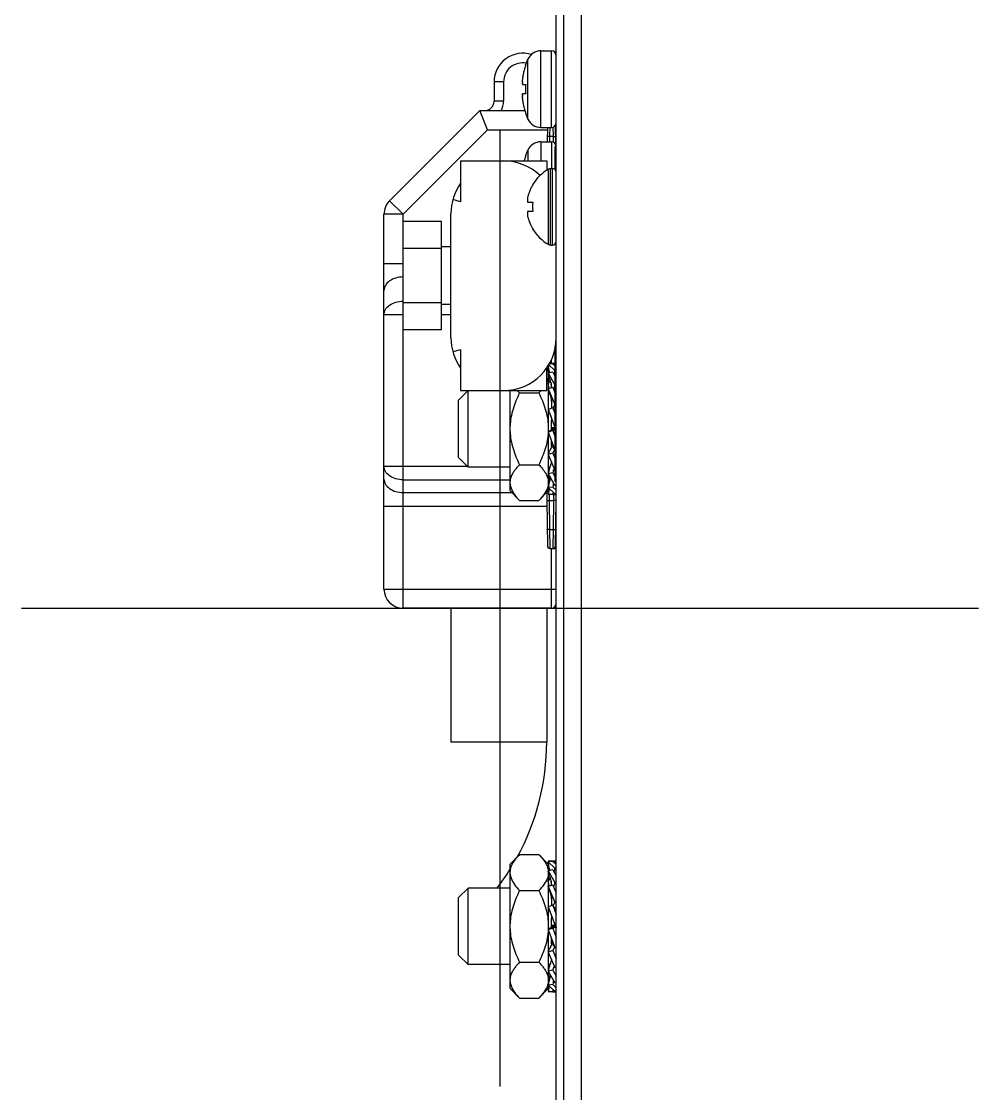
# Model space of a CAD drawing. Header units: millimetres. Extents: x -1686 to 4120, y -1850 to 2563.
# Drawn here: x 1591.3 to 1691.3, y 174 to 286 of the extents above; entities that cross this region are included whole.
import ezdxf

# ---------------------------------------------------------------- set-up
doc = ezdxf.new("R2010")
doc.units = ezdxf.units.MM
doc.header["$LTSCALE"] = 65.395
doc.layers.get('0').update_dxf_attribs({"linetype": 'CONTINUOUS'})
doc.layers.add('ASSI', color=7, linetype='CONTINUOUS')
doc.layers.add('GEOM', color=7, linetype='CONTINUOUS')

msp = doc.modelspace()

# ---------------------------------------------------------------- linework, layer by layer
at = {"linetype": 'Continuous'}
for p, q in [((1643.97, 281.43), (1643.99, 281.43)), ((1643.64, 279.43), (1643.99, 279.43)), ((1643.99, 278.43), (1643.64, 278.43)), ((1643.99, 276.43), (1643.97, 276.43)), ((1646.25, 274.93), (1646.22, 273.43)), ((1646.5, 274.94), (1646.48, 273.97)), ((1646.88, 273.97), (1646.86, 274.97)), ((1647.14, 273.12), (1647.11, 275.19)), ((1647.11, 274.95), (1647.18, 274.95)), ((1646.48, 273.97), (1646.47, 273.43)), ((1646.88, 273.97), (1646.48, 273.97)), ((1646.89, 273.38), (1646.88, 273.97)), ((1637.18, 271.43), (1637.18, 267.16)), ((1637.18, 271.43), (1646.18, 271.43)), ((1643.97, 271.93), (1643.99, 271.93)), ((1646.18, 271.43), (1646.18, 270.43)), ((1644.7, 268.93), (1644.73, 268.93)), ((1637.18, 267.16), (1636.37, 267.38)), ((1644.18, 267.13), (1644.73, 267.13)), ((1636.18, 252.93), (1636.18, 265.93)), ((1644.73, 266.13), (1644.18, 266.13)), ((1631.18, 253.78), (1631.18, 265.08)), ((1635.18, 265.08), (1631.18, 265.08)), ((1635.18, 253.78), (1635.18, 265.08)), ((1644.73, 264.33), (1644.7, 264.33)), ((1635.18, 262.26), (1631.18, 262.26)), ((1635.18, 256.61), (1631.18, 256.61)), ((1635.18, 253.78), (1631.18, 253.78)), ((1637.18, 251.7), (1636.37, 251.48)), ((1637.18, 251.7), (1637.18, 247.43)), ((1646.29, 250), (1646.35, 249.94)), ((1646.35, 249.94), (1646.35, 249.23)), ((1646.38, 250.14), (1647.04, 249.52)), ((1646.82, 250.22), (1646.4, 250.17)), ((1646.47, 250.28), (1647.08, 250.28)), ((1646.82, 250.22), (1647.08, 249.98)), ((1646.18, 247.43), (1646.18, 249.77)), ((1646.35, 249.58), (1646.43, 249.65)), ((1646.82, 249.34), (1646.35, 249.23)), ((1646.35, 249.23), (1647.04, 248.02)), ((1646.35, 249.19), (1646.35, 245.46)), ((1646.82, 249.34), (1647.08, 248.88)), ((1647.08, 249.52), (1647.04, 249.52)), ((1646.35, 248.13), (1646.54, 248.46)), ((1646.82, 247.74), (1646.35, 247.6)), ((1646.67, 247.76), (1646.67, 247.7)), ((1646.68, 247.7), (1646.68, 248.17)), ((1646.82, 247.74), (1647.08, 247.13)), ((1647.08, 248.03), (1647.04, 248.02)), ((1637.98, 247.43), (1636.98, 246.43)), ((1637.18, 247.43), (1646.18, 247.43)), ((1637.98, 239.43), (1637.98, 247.43)), ((1642.35, 236.93), (1642.35, 247.43)), ((1643.35, 247.18), (1645.35, 247.18)), ((1646.35, 247.6), (1647.04, 245.97)), ((1646.4, 247.38), (1646.35, 247.6)), ((1646.39, 247.43), (1646.35, 247.43)), ((1646.68, 246.7), (1646.68, 245.58)), ((1636.98, 240.43), (1636.98, 246.43)), ((1646.82, 245.63), (1646.35, 245.46)), ((1646.35, 245.46), (1647.04, 243.61)), ((1646.35, 245.43), (1646.35, 240.75)), ((1646.82, 245.63), (1647.08, 244.93)), ((1647.08, 245.98), (1647.04, 245.97)), ((1646.68, 243.34), (1646.68, 244.3)), ((1646.82, 243.25), (1646.35, 243.08)), ((1647.08, 243.52), (1646.68, 243.52)), ((1646.68, 243.5), (1647.08, 243.5)), ((1647.08, 243.43), (1646.68, 243.43)), ((1646.68, 243.36), (1647.08, 243.36)), ((1647.08, 243.34), (1646.68, 243.34)), ((1646.82, 243.25), (1647.08, 242.56)), ((1647.08, 243.63), (1647.04, 243.61)), ((1646.35, 243.08), (1647.04, 241.23)), ((1646.68, 241.6), (1646.68, 242.2)), ((1646.68, 241.66), (1646.72, 241.66)), ((1646.75, 241.6), (1646.68, 241.6)), ((1647.08, 241.25), (1647.04, 241.23)), ((1637.98, 239.43), (1636.98, 240.43)), ((1646.82, 240.89), (1646.35, 240.75)), ((1646.35, 240.75), (1647.04, 239.12)), ((1646.35, 240.74), (1646.35, 236.93)), ((1646.82, 240.89), (1647.08, 240.28)), ((1642.35, 239.43), (1637.98, 239.43)), ((1643.35, 239.68), (1645.35, 239.68)), ((1646.52, 239.43), (1646.35, 239.43)), ((1646.46, 239.23), (1646.35, 239.27)), ((1646.82, 238.84), (1646.35, 238.73)), ((1646.35, 238.73), (1647.04, 237.52)), ((1646.82, 238.84), (1647.08, 238.39)), ((1647.08, 239.13), (1647.04, 239.12)), ((1646.4, 237.62), (1646.35, 237.63)), ((1646.48, 238.52), (1646.47, 238.18)), ((1646.54, 238.4), (1646.49, 238.26)), ((1647.18, 237.56), (1647.04, 237.52)), ((1642.35, 236.93), (1643.35, 235.93)), ((1645.35, 235.93), (1646.35, 236.93)), ((1646.19, 236.77), (1646.18, 235.93)), ((1646.82, 237.34), (1646.35, 237.29)), ((1646.35, 237.29), (1647.04, 236.64)), ((1646.82, 236.58), (1646.35, 236.58)), ((1646.44, 236.58), (1646.43, 235.93)), ((1646.82, 237.34), (1647.18, 237.01)), ((1646.82, 236.58), (1647.18, 236.58)), ((1646.93, 235.93), (1646.92, 236.58)), ((1647.18, 236.66), (1647.04, 236.64)), ((1647.18, 235.93), (1647.17, 236.58)), ((1643.35, 235.93), (1645.35, 235.93)), ((1646.18, 235.93), (1646.26, 231.18)), ((1646.18, 235.93), (1646.43, 235.93)), ((1646.43, 235.93), (1646.48, 232.9)), ((1646.43, 235.93), (1646.93, 235.93)), ((1646.88, 232.9), (1646.93, 235.93)), ((1647.18, 235.93), (1646.93, 235.93)), ((1647.1, 231.18), (1647.18, 235.93)), ((1646.48, 232.9), (1646.88, 232.9)), ((1646.48, 232.9), (1646.51, 230.93)), ((1646.85, 230.93), (1646.88, 232.9)), ((1646.51, 230.93), (1647.18, 230.93)), ((1647.18, 231.91), (1647.11, 231.91)), ((1636.18, 224.68), (1636.18, 210.68)), ((1646.18, 224.68), (1646.18, 210.68)), ((1646.18, 210.68), (1636.18, 210.68)), ((1642.35, 197.94), (1643.35, 198.94)), ((1643.35, 198.94), (1645.35, 198.94)), ((1645.35, 198.94), (1646.35, 197.94)), ((1642.35, 184.93), (1642.35, 197.94)), ((1646.35, 198.28), (1647.18, 198.28)), ((1646.82, 198.22), (1646.35, 198.16)), ((1646.35, 198.16), (1647.04, 197.52)), ((1646.35, 197.94), (1646.35, 197.23)), ((1646.35, 197.58), (1646.43, 197.65)), ((1646.82, 197.34), (1646.35, 197.23)), ((1646.35, 197.23), (1647.04, 196.02)), ((1646.82, 198.22), (1647.18, 197.88)), ((1646.82, 197.34), (1647.18, 196.71)), ((1647.18, 197.53), (1647.04, 197.52)), ((1646.35, 197.19), (1646.35, 193.46)), ((1646.35, 196.13), (1646.54, 196.46)), ((1646.68, 195.7), (1646.68, 196.17)), ((1637.98, 195.43), (1636.98, 194.43)), ((1637.98, 187.43), (1637.98, 195.43)), ((1642.35, 195.43), (1637.98, 195.43)), ((1643.35, 195.18), (1645.35, 195.18)), ((1646.82, 195.74), (1646.35, 195.6)), ((1646.35, 195.6), (1647.04, 193.97)), ((1646.4, 195.38), (1646.35, 195.6)), ((1646.39, 195.43), (1646.35, 195.43)), ((1646.67, 195.76), (1646.67, 195.7)), ((1646.82, 195.74), (1647.18, 194.89)), ((1647.18, 196.05), (1647.04, 196.02)), ((1636.98, 188.43), (1636.98, 194.43)), ((1646.68, 194.7), (1646.68, 193.58)), ((1647.18, 194.01), (1647.04, 193.97)), ((1646.82, 193.63), (1646.35, 193.46)), ((1646.35, 193.46), (1647.04, 191.61)), ((1646.35, 193.43), (1646.35, 188.75)), ((1646.82, 193.63), (1647.18, 192.66)), ((1647.18, 193.26), (1647.11, 193.26)), ((1647.14, 193.21), (1647.18, 193.21)), ((1646.68, 191.34), (1646.68, 192.3)), ((1647.18, 191.66), (1647.04, 191.61)), ((1646.82, 191.25), (1646.35, 191.08)), ((1646.35, 191.08), (1647.04, 189.23)), ((1647.18, 191.52), (1646.68, 191.52)), ((1646.68, 191.5), (1647.18, 191.5)), ((1647.18, 191.43), (1646.68, 191.43)), ((1646.68, 191.36), (1647.18, 191.36)), ((1647.18, 191.34), (1646.68, 191.34)), ((1646.82, 191.25), (1647.18, 190.28)), ((1646.68, 189.6), (1646.68, 190.2)), ((1646.68, 189.66), (1646.72, 189.66)), ((1646.75, 189.6), (1646.68, 189.6)), ((1637.98, 187.43), (1636.98, 188.43)), ((1646.82, 188.89), (1646.35, 188.75)), ((1646.35, 188.75), (1647.04, 187.12)), ((1646.35, 188.74), (1646.35, 184.93)), ((1646.82, 188.89), (1647.18, 188.04)), ((1647.18, 189.28), (1647.04, 189.23)), ((1642.35, 187.43), (1637.98, 187.43)), ((1643.35, 187.68), (1645.35, 187.68)), ((1646.52, 187.43), (1646.35, 187.43)), ((1646.46, 187.23), (1646.35, 187.27)), ((1647.18, 187.16), (1647.04, 187.12)), ((1646.82, 186.84), (1646.35, 186.73)), ((1646.35, 186.73), (1647.04, 185.52)), ((1646.54, 186.4), (1646.49, 186.26)), ((1646.82, 186.84), (1647.18, 186.21)), ((1642.35, 184.93), (1643.35, 183.93)), ((1645.35, 183.93), (1646.35, 184.93)), ((1646.4, 185.62), (1646.35, 185.63)), ((1646.82, 185.34), (1646.35, 185.29)), ((1646.35, 185.29), (1647.04, 184.64)), ((1646.82, 185.34), (1647.18, 185.01)), ((1647.18, 185.56), (1647.04, 185.52)), ((1643.35, 183.93), (1645.35, 183.93)), ((1646.82, 184.58), (1646.35, 184.58)), ((1646.82, 184.58), (1647.18, 184.58)), ((1647.18, 184.66), (1647.04, 184.64))]:
    msp.add_line(p, q, dxfattribs=at)
at = {"color": 1}
for p, q in [((1641.3, 274.68), (1641.3, 174.68)), ((1591.3, 224.68), (1691.3, 224.68))]:
    msp.add_line(p, q, dxfattribs=at)
at = {"linetype": 'Continuous'}
for points in [[(1646.49, 248.6), (1646.53, 248.5), (1646.55, 248.41), (1646.58, 248.32), (1646.6, 248.24), (1646.62, 248.15), (1646.63, 248.07), (1646.65, 247.99)], [(1646.65, 247.99), (1646.66, 247.91), (1646.66, 247.83), (1646.67, 247.76)], [(1646.4, 247.38), (1646.43, 247.3), (1646.49, 247.12), (1646.55, 246.96), (1646.59, 246.8), (1646.62, 246.65), (1646.65, 246.52)], [(1646.65, 246.52), (1646.66, 246.39), (1646.67, 246.27), (1646.68, 246.16), (1646.68, 246.05)], [(1646.36, 245.43), (1646.41, 245.28), (1646.49, 245.09), (1646.55, 244.91), (1646.6, 244.75), (1646.64, 244.64), (1646.66, 244.56), (1646.67, 244.5), (1646.68, 244.44), (1646.68, 244.38), (1646.68, 244.3)], [(1646.49, 196.6), (1646.53, 196.5), (1646.55, 196.41), (1646.58, 196.32), (1646.6, 196.24), (1646.62, 196.15), (1646.63, 196.07), (1646.65, 195.99)], [(1646.4, 195.38), (1646.43, 195.3), (1646.49, 195.12), (1646.55, 194.96), (1646.59, 194.8), (1646.62, 194.65), (1646.65, 194.52)], [(1646.65, 195.99), (1646.66, 195.91), (1646.66, 195.83), (1646.67, 195.76)], [(1646.65, 194.52), (1646.66, 194.39), (1646.67, 194.27), (1646.68, 194.16), (1646.68, 194.05)], [(1646.36, 193.43), (1646.41, 193.28), (1646.49, 193.09), (1646.55, 192.91), (1646.6, 192.75), (1646.64, 192.64), (1646.66, 192.56), (1646.67, 192.5), (1646.68, 192.44), (1646.68, 192.38), (1646.68, 192.3)]]:
    msp.add_lwpolyline(points, dxfattribs=at)
for centre, radius, start, end in [((1650.61, 279.12), 7.01, 162.3069, 163.8662), ((1650.6, 279.12), 7.01, 160.741, 162.3068), ((1650.78, 279.09), 7.19, 171.7052, 173.2535), ((1650.73, 279.09), 7.14, 171.1563, 171.7036), ((1650.7, 279.1), 7.11, 170.1363, 171.1566), ((1650.68, 279.1), 7.09, 169.4225, 170.136), ((1650.66, 279.1), 7.07, 168.5614, 169.4226), ((1650.65, 279.11), 7.05, 167.7318, 168.5614), ((1650.64, 279.11), 7.04, 166.9892, 167.7318), ((1650.63, 279.11), 7.04, 166.0152, 166.9892), ((1650.62, 279.11), 7.03, 165.4251, 166.0151), ((1650.62, 279.12), 7.02, 164.2196, 165.4252), ((1650.61, 279.12), 7.02, 163.8662, 164.2195), ((1647.83, 279.68), 4.2, 176.6174, 178.2884), ((1647.89, 279.68), 4.26, 178.2856, 179.1489), ((1647.91, 279.68), 4.28, 179.1489, 179.9722), ((1647.91, 279.68), 4.27, 179.9713, 181.1104), ((1647.89, 279.68), 4.25, 181.1109, 181.6717), ((1647.83, 279.68), 4.2, 181.6686, 183.3824), ((1651.14, 278.93), 7.17, 176.0052, 180.0013), ((1647.83, 278.18), 4.2, 176.6176, 178.3314), ((1647.89, 278.18), 4.25, 178.3283, 178.8891), ((1647.91, 278.18), 4.27, 178.8896, 180.0287), ((1647.91, 278.18), 4.28, 180.0278, 180.8511), ((1647.89, 278.18), 4.26, 180.8511, 181.7144), ((1647.83, 278.18), 4.2, 181.7116, 183.3826), ((1650.78, 278.78), 7.19, 186.7465, 188.2948), ((1651.14, 278.93), 7.17, 179.9987, 183.9948), ((1650.73, 278.77), 7.14, 188.2964, 188.8437), ((1650.7, 278.76), 7.11, 188.8434, 189.8637), ((1650.68, 278.76), 7.09, 189.864, 190.5775), ((1650.66, 278.76), 7.07, 190.5774, 191.4385), ((1650.65, 278.75), 7.05, 191.4386, 192.2682), ((1650.64, 278.75), 7.04, 192.2682, 193.0108), ((1650.63, 278.75), 7.04, 193.0108, 193.9848), ((1650.62, 278.75), 7.03, 193.9849, 194.5749), ((1650.62, 278.75), 7.02, 194.5748, 195.7804), ((1650.61, 278.74), 7.02, 195.7805, 196.1338), ((1650.61, 278.74), 7.01, 196.1338, 197.6931), ((1650.6, 278.74), 7.01, 197.6932, 199.259), ((1641.68, 265.93), 5.5, 46.0761, 90), ((1650.61, 269.62), 7.02, 164.2195, 165.0158), ((1650.61, 269.62), 7.02, 163.8662, 164.2195), ((1650.61, 269.62), 7.01, 162.3069, 163.8662), ((1650.6, 269.62), 7.01, 160.741, 162.3068), ((1641.68, 265.93), 5.5, 144.9032, 180), ((1648.79, 266.44), 4.75, 148.4659, 151.0313), ((1648.71, 266.48), 4.67, 162.6228, 163.6051), ((1648.72, 266.47), 4.68, 161.535, 162.6227), ((1648.74, 266.46), 4.7, 159.4813, 161.5344), ((1648.75, 266.46), 4.72, 158.9977, 159.4819), ((1648.76, 266.46), 4.72, 157.4524, 158.9975), ((1648.77, 266.46), 4.73, 156.6826, 157.4526), ((1648.77, 266.45), 4.73, 155.4278, 156.6825), ((1648.77, 266.45), 4.74, 154.4598, 155.4278), ((1648.78, 266.45), 4.74, 153.3188, 154.4598), ((1648.78, 266.45), 4.75, 151.9926, 153.3187), ((1648.78, 266.45), 4.75, 151.0316, 151.9926), ((1646.15, 267.38), 1.98, 174.8627, 175.7144), ((1646.14, 267.38), 1.97, 175.714, 176.9766), ((1646.13, 267.38), 1.96, 176.9771, 178.0037), ((1646.12, 267.38), 1.95, 178.0037, 179.0738), ((1646.12, 267.38), 1.95, 179.0741, 180.1995), ((1646.12, 267.38), 1.95, 180.1995, 181.1541), ((1646.12, 267.38), 1.95, 181.1545, 182.3767), ((1646.13, 267.38), 1.96, 182.3765, 183.2159), ((1646.14, 267.38), 1.97, 183.2167, 184.6016), ((1646.15, 267.38), 1.98, 184.6009, 185.2558), ((1648.68, 266.48), 4.64, 163.6036, 165.6824), ((1646.17, 267.38), 2.01, 172.7256, 174.8598), ((1646.17, 267.38), 2.01, 185.2585, 187.2741), ((1648.49, 266.63), 3.79, 172.4013, 179.9911), ((1646.15, 265.88), 1.98, 174.7442, 175.3991), ((1646.14, 265.88), 1.97, 175.3984, 176.7833), ((1646.13, 265.88), 1.96, 176.7841, 177.6235), ((1646.12, 265.88), 1.96, 177.6234, 178.8455), ((1646.12, 265.88), 1.95, 178.8459, 180.9258), ((1646.12, 265.88), 1.95, 180.9261, 181.9964), ((1646.13, 265.88), 1.96, 181.9964, 183.0228), ((1646.14, 265.88), 1.97, 183.0233, 184.286), ((1646.15, 265.88), 1.98, 184.2856, 185.1372), ((1646.17, 265.88), 2.01, 172.7259, 174.7415), ((1646.17, 265.88), 2.01, 185.1401, 187.2744), ((1648.68, 266.78), 4.64, 194.3176, 196.3964), ((1648.49, 266.63), 3.79, 180.0089, 187.5987), ((1648.71, 266.79), 4.67, 196.3949, 197.3772), ((1648.72, 266.79), 4.68, 197.3773, 198.465), ((1648.74, 266.8), 4.7, 198.4656, 200.5187), ((1648.75, 266.8), 4.72, 200.5181, 201.0023), ((1648.76, 266.8), 4.72, 201.0025, 202.5476), ((1648.77, 266.81), 4.73, 202.5474, 203.3174), ((1648.77, 266.81), 4.73, 203.3175, 204.5722), ((1648.77, 266.81), 4.74, 204.5722, 205.5402), ((1648.78, 266.81), 4.74, 205.5402, 206.6812), ((1648.78, 266.81), 4.75, 206.6813, 208.0074), ((1648.78, 266.82), 4.75, 208.0074, 208.9684), ((1648.79, 266.82), 4.75, 208.9687, 211.5341), ((1641.68, 252.93), 5.5, 180, 215.0968), ((1641.68, 252.93), 5.5, 270, 360), ((1648.56, 250.24), 2.21, 183.5226, 187.9146), ((1644.17, 248.9), 2.21, 22.5267, 23.3499), ((1644.73, 249.06), 1.63, 4.7243, 5.8252), ((1647.79, 249.28), 1.44, 182.2616, 183.5927), ((1644.15, 247.76), 2.54, 9.2742, 12.1328), ((1650.35, 243), 4.38, 143.3407, 143.5299), ((1654.88, 239.63), 10.02, 143.1481, 143.3233), ((1639.91, 243.43), 6.45, 356.9343, 357.6338), ((1647.2, 241.91), 0.554, 211.7475, 212.6742), ((1639.05, 247.18), 9.94, 323.117, 323.2975), ((1643.56, 243.82), 4.32, 323.3162, 323.5082), ((1646.28, 228.72), 10.25, 89.3798, 89.6108), ((1647.12, 239.21), 0.769, 162.806, 163.3522), ((1648.6, 236.51), 2.25, 175.0604, 178.1133), ((1646.51, 231.18), 0.25, 181, 270), ((1646.85, 231.18), 0.25, 270, 358.9989), ((1621.18, 210.68), 25, 331.2528, 360), ((1621.18, 210.68), 25, 322.3788, 327.9102), ((1648.6, 198.35), 2.25, 181.8867, 184.9379), ((1644.73, 197.06), 1.63, 4.7243, 5.8252), ((1647.79, 197.28), 1.44, 182.2616, 183.5927), ((1644.15, 195.76), 2.54, 9.2742, 12.1328), ((1650.35, 191), 4.38, 143.3407, 143.5299), ((1654.88, 187.63), 10.02, 143.1481, 143.3233), ((1646.66, 192.95), 0.554, 31.7249, 32.7051), ((1639.91, 191.43), 6.45, 356.9343, 357.6338), ((1647.2, 189.91), 0.554, 211.7475, 212.6742), ((1639.05, 195.18), 9.94, 323.117, 323.2975), ((1643.56, 191.82), 4.32, 323.3162, 323.5082), ((1647.12, 187.21), 0.769, 162.806, 163.3522), ((1648.6, 184.51), 2.25, 175.0604, 178.1133)]:
    msp.add_arc(centre, radius, start, end, dxfattribs=at)
for points, knots in [([(1646.48, 273.97), (1646.45, 273.97), (1646.4, 273.97), (1646.35, 273.97), (1646.31, 273.97), (1646.28, 273.97), (1646.26, 273.97), (1646.24, 273.97), (1646.24, 273.97), (1646.24, 273.97), (1646.23, 273.97), (1646.23, 273.97)], [0, 0, 0, 0, 0.382527, 0.555286, 0.706699, 0.831041, 0.923431, 0.956518, 0.980383, 0.994876, 1, 1, 1, 1]), ([(1646.88, 273.97), (1646.91, 273.97), (1646.96, 273.97), (1647.01, 273.97), (1647.05, 273.97), (1647.08, 273.97), (1647.1, 273.97), (1647.12, 273.97), (1647.12, 273.97), (1647.12, 273.97), (1647.13, 273.97), (1647.13, 273.97)], [0, 0, 0, 0, 0.382527, 0.555287, 0.706699, 0.831041, 0.923431, 0.956518, 0.980383, 0.994876, 1, 1, 1, 1]), ([(1646.53, 249.27), (1646.52, 249.32), (1646.45, 249.54), (1646.4, 249.77), (1646.37, 249.94)], [0, 0, 0, 0, 0.241829, 1, 1, 1, 1]), ([(1647.01, 250.05), (1647.01, 250.07), (1647.03, 250.15), (1647.03, 250.22), (1647.04, 250.28)], [0, 0, 0, 0, 0.257041, 1, 1, 1, 1]), ([(1646.35, 248.93), (1646.35, 248.87), (1646.32, 248.66), (1646.25, 248.46), (1646.19, 248.31)], [0, 0, 0, 0, 0.244614, 1, 1, 1, 1]), ([(1646.21, 249.75), (1646.23, 249.71), (1646.3, 249.54), (1646.34, 249.36), (1646.35, 249.23)], [0, 0, 0, 0, 0.256038, 1, 1, 1, 1]), ([(1646.39, 249.23), (1646.39, 249.26), (1646.37, 249.37), (1646.36, 249.49), (1646.35, 249.58)], [0, 0, 0, 0, 0.248024, 1, 1, 1, 1]), ([(1646.39, 248.93), (1646.39, 248.95), (1646.37, 249.04), (1646.36, 249.13), (1646.35, 249.19)], [0, 0, 0, 0, 0.241658, 1, 1, 1, 1]), ([(1646.49, 248.6), (1646.49, 248.63), (1646.45, 248.74), (1646.41, 248.85), (1646.39, 248.93)], [0, 0, 0, 0, 0.245261, 1, 1, 1, 1]), ([(1646.96, 249.1), (1646.97, 249.14), (1647, 249.27), (1647.03, 249.41), (1647.04, 249.52)], [0, 0, 0, 0, 0.265232, 1, 1, 1, 1]), ([(1646.46, 247.63), (1646.44, 247.67), (1646.4, 247.83), (1646.36, 248), (1646.35, 248.13)], [0, 0, 0, 0, 0.25166, 1, 1, 1, 1]), ([(1646.68, 247.9), (1646.68, 247.92), (1646.68, 248.01), (1646.67, 248.1), (1646.66, 248.17)], [0, 0, 0, 0, 0.242751, 1, 1, 1, 1]), ([(1646.9, 247.56), (1646.93, 247.64), (1646.99, 247.79), (1647.03, 247.94), (1647.04, 248.02)], [0, 0, 0, 0, 0.531204, 1, 1, 1, 1]), ([(1643.35, 247.18), (1643.08, 246.64), (1642.72, 245.79), (1642.43, 244.61), (1642.37, 244), (1642.35, 243.7)], [0, 0, 0, 0, 0.499772, 0.7499, 1, 1, 1, 1]), ([(1643.12, 247.43), (1643.14, 247.41), (1643.22, 247.32), (1643.29, 247.24), (1643.35, 247.18)], [0, 0, 0, 0, 0.247108, 1, 1, 1, 1]), ([(1645.58, 247.43), (1645.57, 247.41), (1645.49, 247.32), (1645.41, 247.24), (1645.35, 247.18)], [0, 0, 0, 0, 0.247108, 1, 1, 1, 1]), ([(1645.35, 247.18), (1645.62, 246.64), (1645.98, 245.79), (1646.27, 244.61), (1646.34, 244), (1646.35, 243.7)], [0, 0, 0, 0, 0.499772, 0.7499, 1, 1, 1, 1]), ([(1647.08, 245.31), (1647.04, 245.36), (1646.97, 245.43), (1646.88, 245.53), (1646.84, 245.57), (1646.83, 245.6)], [0, 0, 0, 0, 0.554886, 0.798756, 1, 1, 1, 1]), ([(1646.86, 245.64), (1646.9, 245.7), (1646.97, 245.8), (1647.03, 245.91), (1647.04, 245.97)], [0, 0, 0, 0, 0.551553, 1, 1, 1, 1]), ([(1642.35, 243.16), (1642.37, 242.86), (1642.43, 242.25), (1642.72, 241.07), (1643.08, 240.22), (1643.35, 239.68)], [0, 0, 0, 0, 0.2501, 0.500228, 1, 1, 1, 1]), ([(1646.63, 243.3), (1646.61, 243.29), (1646.56, 243.26), (1646.47, 243.2), (1646.41, 243.15), (1646.38, 243.12)], [0, 0, 0, 0, 0.21851, 0.62177, 1, 1, 1, 1]), ([(1646.68, 243.34), (1646.68, 243.34), (1646.68, 243.33), (1646.66, 243.32), (1646.64, 243.31), (1646.63, 243.3)], [0, 0, 0, 0, 0.11339, 0.317974, 1, 1, 1, 1]), ([(1646.68, 243.52), (1646.68, 243.53), (1646.69, 243.54), (1646.71, 243.54), (1646.74, 243.55), (1646.79, 243.55), (1646.85, 243.56), (1646.91, 243.57), (1646.97, 243.58), (1647.01, 243.6), (1647.03, 243.6), (1647.04, 243.61)], [0, 0, 0, 0, 0.05522, 0.100344, 0.157888, 0.303527, 0.47448, 0.651117, 0.811552, 0.93397, 1, 1, 1, 1]), ([(1647.08, 243.31), (1647.06, 243.31), (1647, 243.3), (1646.94, 243.29), (1646.89, 243.28), (1646.86, 243.27), (1646.84, 243.26), (1646.83, 243.25), (1646.82, 243.25)], [0, 0, 0, 0, 0.303809, 0.614203, 0.751519, 0.866109, 0.950948, 1, 1, 1, 1]), ([(1646.35, 243.08), (1646.33, 242.79), (1646.26, 242.19), (1645.97, 241.04), (1645.62, 240.21), (1645.35, 239.68)], [0, 0, 0, 0, 0.250122, 0.500232, 1, 1, 1, 1]), ([(1646.38, 243.12), (1646.38, 243.11), (1646.37, 243.1), (1646.36, 243.09), (1646.35, 243.08)], [0, 0, 0, 0, 0.598112, 1, 1, 1, 1]), ([(1646.68, 241.6), (1646.68, 241.54), (1646.64, 241.41), (1646.53, 241.21), (1646.42, 240.99), (1646.36, 240.83), (1646.35, 240.75)], [0, 0, 0, 0, 0.192353, 0.445479, 0.732475, 1, 1, 1, 1]), ([(1646.68, 241.77), (1646.68, 241.76), (1646.68, 241.73), (1646.69, 241.69), (1646.7, 241.67)], [0, 0, 0, 0, 0.233847, 1, 1, 1, 1]), ([(1646.74, 241.61), (1646.76, 241.58), (1646.81, 241.51), (1646.89, 241.42), (1646.97, 241.35), (1647.01, 241.29), (1647.03, 241.27)], [0, 0, 0, 0, 0.273312, 0.548914, 0.798022, 1, 1, 1, 1]), ([(1647, 241.22), (1646.96, 241.16), (1646.89, 241.06), (1646.83, 240.95), (1646.82, 240.89)], [0, 0, 0, 0, 0.551459, 1, 1, 1, 1]), ([(1646.68, 240), (1646.67, 239.91), (1646.62, 239.71), (1646.51, 239.41), (1646.41, 239.08), (1646.36, 238.85), (1646.35, 238.73)], [0, 0, 0, 0, 0.2147, 0.462689, 0.731299, 1, 1, 1, 1]), ([(1643.35, 239.68), (1643.22, 239.55), (1643, 239.31), (1642.73, 238.95), (1642.48, 238.52), (1642.37, 238.17), (1642.35, 237.94)], [0, 0, 0, 0, 0.274764, 0.470176, 0.655695, 1, 1, 1, 1]), ([(1645.35, 239.68), (1645.49, 239.55), (1645.7, 239.31), (1645.97, 238.95), (1646.22, 238.52), (1646.33, 238.17), (1646.35, 237.94)], [0, 0, 0, 0, 0.274764, 0.470176, 0.655695, 1, 1, 1, 1]), ([(1646.38, 239.43), (1646.38, 239.41), (1646.36, 239.36), (1646.36, 239.31), (1646.35, 239.27)], [0, 0, 0, 0, 0.23917, 1, 1, 1, 1]), ([(1646.96, 239.3), (1646.93, 239.22), (1646.87, 239.07), (1646.83, 238.92), (1646.82, 238.84)], [0, 0, 0, 0, 0.531474, 1, 1, 1, 1]), ([(1642.35, 237.67), (1642.37, 237.51), (1642.46, 237.11), (1642.8, 236.51), (1643.16, 236.12), (1643.35, 235.93)], [0, 0, 0, 0, 0.227076, 0.594171, 1, 1, 1, 1]), ([(1646.35, 237.67), (1646.35, 237.64), (1646.34, 237.52), (1646.31, 237.4), (1646.28, 237.31)], [0, 0, 0, 0, 0.24744, 1, 1, 1, 1]), ([(1646.39, 237.93), (1646.39, 237.91), (1646.37, 237.82), (1646.36, 237.73), (1646.35, 237.67)], [0, 0, 0, 0, 0.241658, 1, 1, 1, 1]), ([(1646.4, 237.66), (1646.39, 237.63), (1646.37, 237.51), (1646.36, 237.38), (1646.35, 237.29)], [0, 0, 0, 0, 0.247864, 1, 1, 1, 1]), ([(1646.49, 238.26), (1646.49, 238.23), (1646.45, 238.13), (1646.41, 238.02), (1646.39, 237.93)], [0, 0, 0, 0, 0.245261, 1, 1, 1, 1]), ([(1646.58, 238.34), (1646.56, 238.29), (1646.5, 238.06), (1646.44, 237.83), (1646.4, 237.66)], [0, 0, 0, 0, 0.240015, 1, 1, 1, 1]), ([(1646.9, 237.76), (1646.89, 237.72), (1646.86, 237.59), (1646.83, 237.45), (1646.82, 237.34)], [0, 0, 0, 0, 0.265604, 1, 1, 1, 1]), ([(1646.28, 237.31), (1646.21, 237.05), (1645.93, 236.55), (1645.56, 236.13), (1645.35, 235.93)], [0, 0, 0, 0, 0.472983, 1, 1, 1, 1]), ([(1646.37, 236.92), (1646.37, 236.91), (1646.36, 236.83), (1646.35, 236.76), (1646.35, 236.7)], [0, 0, 0, 0, 0.244792, 1, 1, 1, 1]), ([(1646.39, 236.92), (1646.39, 236.9), (1646.37, 236.83), (1646.36, 236.76), (1646.36, 236.7)], [0, 0, 0, 0, 0.247191, 1, 1, 1, 1]), ([(1646.43, 237.21), (1646.42, 237.19), (1646.4, 237.09), (1646.38, 237), (1646.37, 236.92)], [0, 0, 0, 0, 0.245689, 1, 1, 1, 1]), ([(1646.45, 237.2), (1646.44, 237.17), (1646.42, 237.08), (1646.4, 236.99), (1646.39, 236.92)], [0, 0, 0, 0, 0.247214, 1, 1, 1, 1]), ([(1646.85, 236.81), (1646.85, 236.79), (1646.83, 236.72), (1646.83, 236.64), (1646.82, 236.58)], [0, 0, 0, 0, 0.257825, 1, 1, 1, 1]), ([(1646.48, 232.9), (1646.45, 232.9), (1646.4, 232.89), (1646.35, 232.89), (1646.31, 232.89), (1646.28, 232.89), (1646.26, 232.89), (1646.24, 232.89), (1646.24, 232.89), (1646.24, 232.9), (1646.23, 232.9), (1646.23, 232.9)], [0, 0, 0, 0, 0.382527, 0.555287, 0.706699, 0.831041, 0.923431, 0.956518, 0.980383, 0.994876, 1, 1, 1, 1]), ([(1646.88, 232.9), (1646.91, 232.9), (1646.96, 232.89), (1647.01, 232.89), (1647.05, 232.89), (1647.08, 232.89), (1647.1, 232.89), (1647.12, 232.89), (1647.12, 232.89), (1647.12, 232.9), (1647.13, 232.9), (1647.13, 232.9)], [0, 0, 0, 0, 0.382527, 0.555286, 0.706699, 0.831041, 0.923431, 0.956518, 0.980383, 0.994876, 1, 1, 1, 1]), ([(1643.35, 198.94), (1643.22, 198.8), (1643, 198.57), (1642.73, 198.21), (1642.48, 197.78), (1642.37, 197.43), (1642.35, 197.19)], [0, 0, 0, 0, 0.274764, 0.470176, 0.655695, 1, 1, 1, 1]), ([(1645.35, 198.94), (1645.48, 198.81), (1645.7, 198.57), (1645.96, 198.22), (1646.21, 197.8), (1646.33, 197.46), (1646.35, 197.23)], [0, 0, 0, 0, 0.274358, 0.469689, 0.655323, 1, 1, 1, 1]), ([(1646.37, 197.94), (1646.37, 197.96), (1646.36, 198.03), (1646.35, 198.1), (1646.35, 198.16)], [0, 0, 0, 0, 0.244792, 1, 1, 1, 1]), ([(1646.39, 197.23), (1646.39, 197.26), (1646.37, 197.37), (1646.36, 197.49), (1646.35, 197.58)], [0, 0, 0, 0, 0.248024, 1, 1, 1, 1]), ([(1646.53, 197.27), (1646.52, 197.32), (1646.45, 197.54), (1646.4, 197.77), (1646.37, 197.94)], [0, 0, 0, 0, 0.241829, 1, 1, 1, 1]), ([(1646.96, 197.1), (1646.97, 197.14), (1647, 197.27), (1647.03, 197.41), (1647.04, 197.52)], [0, 0, 0, 0, 0.265232, 1, 1, 1, 1]), ([(1647.01, 198.05), (1647.01, 198.07), (1647.03, 198.15), (1647.03, 198.22), (1647.04, 198.28)], [0, 0, 0, 0, 0.257041, 1, 1, 1, 1]), ([(1642.35, 196.93), (1642.37, 196.77), (1642.46, 196.37), (1642.8, 195.77), (1643.16, 195.38), (1643.35, 195.18)], [0, 0, 0, 0, 0.227076, 0.594171, 1, 1, 1, 1]), ([(1646.35, 196.93), (1646.34, 196.77), (1646.25, 196.37), (1645.9, 195.77), (1645.55, 195.38), (1645.35, 195.18)], [0, 0, 0, 0, 0.227076, 0.594171, 1, 1, 1, 1]), ([(1646.39, 196.93), (1646.39, 196.95), (1646.37, 197.04), (1646.36, 197.13), (1646.35, 197.19)], [0, 0, 0, 0, 0.241658, 1, 1, 1, 1]), ([(1646.46, 195.63), (1646.44, 195.67), (1646.4, 195.83), (1646.36, 196), (1646.35, 196.13)], [0, 0, 0, 0, 0.25166, 1, 1, 1, 1]), ([(1646.49, 196.6), (1646.49, 196.63), (1646.45, 196.74), (1646.41, 196.85), (1646.39, 196.93)], [0, 0, 0, 0, 0.245261, 1, 1, 1, 1]), ([(1646.68, 195.9), (1646.68, 195.92), (1646.68, 196.01), (1646.67, 196.1), (1646.66, 196.17)], [0, 0, 0, 0, 0.242751, 1, 1, 1, 1]), ([(1643.35, 195.18), (1643.08, 194.64), (1642.72, 193.79), (1642.43, 192.61), (1642.37, 192), (1642.35, 191.7)], [0, 0, 0, 0, 0.499772, 0.7499, 1, 1, 1, 1]), ([(1645.35, 195.18), (1645.62, 194.64), (1645.98, 193.79), (1646.27, 192.61), (1646.34, 192), (1646.35, 191.7)], [0, 0, 0, 0, 0.499772, 0.7499, 1, 1, 1, 1]), ([(1646.9, 195.56), (1646.93, 195.64), (1646.99, 195.79), (1647.03, 195.94), (1647.04, 196.02)], [0, 0, 0, 0, 0.531204, 1, 1, 1, 1]), ([(1646.86, 193.64), (1646.9, 193.7), (1646.97, 193.8), (1647.03, 193.91), (1647.04, 193.97)], [0, 0, 0, 0, 0.551553, 1, 1, 1, 1]), ([(1647.12, 193.25), (1647.1, 193.29), (1647.05, 193.35), (1646.97, 193.44), (1646.89, 193.51), (1646.85, 193.57), (1646.83, 193.6)], [0, 0, 0, 0, 0.273372, 0.548861, 0.797929, 1, 1, 1, 1]), ([(1647.18, 193.1), (1647.18, 193.1), (1647.18, 193.14), (1647.17, 193.17), (1647.16, 193.19)], [0, 0, 0, 0, 0.233618, 1, 1, 1, 1]), ([(1646.68, 191.52), (1646.68, 191.53), (1646.69, 191.54), (1646.71, 191.54), (1646.74, 191.55), (1646.79, 191.55), (1646.85, 191.56), (1646.91, 191.57), (1646.97, 191.58), (1647.01, 191.6), (1647.03, 191.6), (1647.04, 191.61)], [0, 0, 0, 0, 0.05522, 0.100344, 0.157888, 0.303527, 0.47448, 0.651117, 0.811552, 0.93397, 1, 1, 1, 1]), ([(1642.35, 191.16), (1642.37, 190.86), (1642.43, 190.25), (1642.72, 189.07), (1643.08, 188.22), (1643.35, 187.68)], [0, 0, 0, 0, 0.2501, 0.500228, 1, 1, 1, 1]), ([(1646.35, 191.08), (1646.33, 190.79), (1646.26, 190.19), (1645.97, 189.04), (1645.62, 188.21), (1645.35, 187.68)], [0, 0, 0, 0, 0.250122, 0.500232, 1, 1, 1, 1]), ([(1646.38, 191.12), (1646.38, 191.11), (1646.37, 191.1), (1646.36, 191.09), (1646.35, 191.08)], [0, 0, 0, 0, 0.598112, 1, 1, 1, 1]), ([(1646.63, 191.3), (1646.61, 191.29), (1646.56, 191.26), (1646.47, 191.2), (1646.41, 191.15), (1646.38, 191.12)], [0, 0, 0, 0, 0.21851, 0.62177, 1, 1, 1, 1]), ([(1646.68, 191.34), (1646.68, 191.34), (1646.68, 191.33), (1646.66, 191.32), (1646.64, 191.31), (1646.63, 191.3)], [0, 0, 0, 0, 0.11339, 0.317974, 1, 1, 1, 1]), ([(1647.18, 191.34), (1647.18, 191.33), (1647.17, 191.33), (1647.15, 191.32), (1647.12, 191.31), (1647.07, 191.31), (1647.01, 191.3), (1646.95, 191.29), (1646.89, 191.28), (1646.85, 191.26), (1646.83, 191.26), (1646.82, 191.25)], [0, 0, 0, 0, 0.055168, 0.100321, 0.157884, 0.303517, 0.474432, 0.651034, 0.811492, 0.934022, 1, 1, 1, 1]), ([(1646.68, 189.6), (1646.68, 189.54), (1646.64, 189.41), (1646.53, 189.21), (1646.42, 188.99), (1646.36, 188.83), (1646.35, 188.75)], [0, 0, 0, 0, 0.192353, 0.445479, 0.732475, 1, 1, 1, 1]), ([(1646.68, 189.77), (1646.68, 189.76), (1646.68, 189.73), (1646.69, 189.69), (1646.7, 189.67)], [0, 0, 0, 0, 0.233847, 1, 1, 1, 1]), ([(1646.74, 189.61), (1646.76, 189.58), (1646.81, 189.51), (1646.89, 189.42), (1646.97, 189.35), (1647.01, 189.29), (1647.03, 189.27)], [0, 0, 0, 0, 0.273312, 0.548914, 0.798022, 1, 1, 1, 1]), ([(1647, 189.22), (1646.96, 189.16), (1646.89, 189.06), (1646.83, 188.95), (1646.82, 188.89)], [0, 0, 0, 0, 0.551459, 1, 1, 1, 1]), ([(1643.35, 187.68), (1643.22, 187.55), (1643, 187.31), (1642.73, 186.95), (1642.48, 186.52), (1642.37, 186.17), (1642.35, 185.94)], [0, 0, 0, 0, 0.274764, 0.470176, 0.655695, 1, 1, 1, 1]), ([(1645.35, 187.68), (1645.49, 187.55), (1645.7, 187.31), (1645.97, 186.95), (1646.22, 186.52), (1646.33, 186.17), (1646.35, 185.94)], [0, 0, 0, 0, 0.274764, 0.470176, 0.655695, 1, 1, 1, 1]), ([(1646.68, 188), (1646.67, 187.91), (1646.62, 187.71), (1646.51, 187.41), (1646.41, 187.08), (1646.36, 186.85), (1646.35, 186.73)], [0, 0, 0, 0, 0.2147, 0.462689, 0.731299, 1, 1, 1, 1]), ([(1646.38, 187.43), (1646.38, 187.41), (1646.36, 187.36), (1646.36, 187.31), (1646.35, 187.27)], [0, 0, 0, 0, 0.23917, 1, 1, 1, 1]), ([(1646.96, 187.3), (1646.93, 187.22), (1646.87, 187.07), (1646.83, 186.92), (1646.82, 186.84)], [0, 0, 0, 0, 0.531474, 1, 1, 1, 1]), ([(1646.49, 186.26), (1646.49, 186.23), (1646.45, 186.13), (1646.41, 186.02), (1646.39, 185.93)], [0, 0, 0, 0, 0.245261, 1, 1, 1, 1]), ([(1646.58, 186.34), (1646.56, 186.29), (1646.5, 186.06), (1646.44, 185.83), (1646.4, 185.66)], [0, 0, 0, 0, 0.240015, 1, 1, 1, 1]), ([(1642.35, 185.67), (1642.37, 185.51), (1642.46, 185.11), (1642.8, 184.51), (1643.16, 184.12), (1643.35, 183.93)], [0, 0, 0, 0, 0.227076, 0.594171, 1, 1, 1, 1]), ([(1646.28, 185.31), (1646.21, 185.05), (1645.93, 184.55), (1645.56, 184.13), (1645.35, 183.93)], [0, 0, 0, 0, 0.472983, 1, 1, 1, 1]), ([(1646.35, 185.67), (1646.35, 185.64), (1646.34, 185.52), (1646.31, 185.4), (1646.28, 185.31)], [0, 0, 0, 0, 0.24744, 1, 1, 1, 1]), ([(1646.39, 185.93), (1646.39, 185.91), (1646.37, 185.82), (1646.36, 185.73), (1646.35, 185.67)], [0, 0, 0, 0, 0.241658, 1, 1, 1, 1]), ([(1646.4, 185.66), (1646.39, 185.63), (1646.37, 185.51), (1646.36, 185.38), (1646.35, 185.29)], [0, 0, 0, 0, 0.247864, 1, 1, 1, 1]), ([(1646.37, 184.92), (1646.37, 184.91), (1646.36, 184.83), (1646.35, 184.76), (1646.35, 184.7)], [0, 0, 0, 0, 0.244792, 1, 1, 1, 1]), ([(1646.39, 184.92), (1646.39, 184.9), (1646.37, 184.83), (1646.36, 184.76), (1646.36, 184.7)], [0, 0, 0, 0, 0.247191, 1, 1, 1, 1]), ([(1646.43, 185.21), (1646.42, 185.19), (1646.4, 185.09), (1646.38, 185), (1646.37, 184.92)], [0, 0, 0, 0, 0.245689, 1, 1, 1, 1]), ([(1646.45, 185.2), (1646.44, 185.17), (1646.42, 185.08), (1646.4, 184.99), (1646.39, 184.92)], [0, 0, 0, 0, 0.247214, 1, 1, 1, 1]), ([(1646.9, 185.76), (1646.89, 185.72), (1646.86, 185.59), (1646.83, 185.45), (1646.82, 185.34)], [0, 0, 0, 0, 0.265604, 1, 1, 1, 1]), ([(1646.85, 184.81), (1646.85, 184.79), (1646.83, 184.72), (1646.83, 184.64), (1646.82, 184.58)], [0, 0, 0, 0, 0.257825, 1, 1, 1, 1])]:
    msp.add_open_spline(points, degree=3, knots=knots, dxfattribs=at)
for points in [[(1646.7, 241.67), (1646.71, 241.65), (1646.72, 241.63), (1646.73, 241.62)], [(1647.16, 193.19), (1647.15, 193.21), (1647.14, 193.23), (1647.13, 193.24)], [(1646.7, 189.67), (1646.71, 189.65), (1646.72, 189.63), (1646.73, 189.62)]]:
    msp.add_open_spline(points, degree=3, dxfattribs=at)
at = {"layer": 'ASSI', "linetype": 'Continuous'}
for p, q in [((1645.58, 274.93), (1645.58, 282.93)), ((1645.58, 282.93), (1646.68, 282.93)), ((1646.68, 274.93), (1646.68, 282.93)), ((1643.97, 281.44), (1644.22, 282.06)), ((1644.22, 275.8), (1644.22, 282.06)), ((1643.97, 276.43), (1644.22, 275.8)), ((1645.58, 274.93), (1646.68, 274.93)), ((1645.58, 273.43), (1645.58, 271.43)), ((1645.58, 273.43), (1646.68, 273.43)), ((1646.68, 273.43), (1646.68, 270.63)), ((1643.97, 271.94), (1644.22, 272.56)), ((1644.22, 272.56), (1644.22, 271.43)), ((1646.38, 262.69), (1646.38, 270.58)), ((1646.58, 262.63), (1646.58, 270.63)), ((1646.58, 270.63), (1646.78, 270.63)), ((1646.78, 262.63), (1646.78, 270.63)), ((1636.18, 262.43), (1635.18, 262.43)), ((1646.58, 262.63), (1646.78, 262.63)), ((1636.18, 256.43), (1635.18, 256.43))]:
    msp.add_line(p, q, dxfattribs=at)
for centre, radius, start, end in [((1645.58, 281.43), 1.5, 90, 155.2801), ((1646.68, 282.43), 0.5, 0, 90), ((1645.58, 276.43), 1.5, 204.7199, 270), ((1646.68, 275.43), 0.5, 270, 360), ((1645.58, 271.93), 1.5, 90, 155.2801), ((1646.68, 272.93), 0.5, 0, 90), ((1648.8, 266.43), 4.8, 120.3012, 148.5421), ((1646.58, 270.23), 0.4, 90, 120.3012), ((1646.78, 270.23), 0.4, 0, 90), ((1648.8, 266.83), 4.8, 211.4579, 239.6988), ((1646.58, 263.03), 0.4, 239.6988, 270), ((1646.78, 263.03), 0.4, 270, 360)]:
    msp.add_arc(centre, radius, start, end, dxfattribs=at)
at = {"layer": 'GEOM', "linetype": 'Continuous'}
for p, q in [((1647.98, -127.87), (1647.98, 673.63)), ((1649.78, 660.98), (1649.78, -126.57)), ((1647.18, 99.43), (1647.18, 298.93)), ((1640.68, 279.68), (1640.68, 277.68)), ((1641.68, 279.68), (1640.68, 279.68)), ((1641.68, 279.68), (1641.68, 277.68)), ((1641.68, 277.68), (1640.68, 277.68)), ((1629.77, 267.27), (1639.18, 276.68)), ((1639.18, 276.68), (1643.9, 276.68)), ((1640.01, 274.68), (1639.18, 276.68)), ((1631.18, 265.85), (1640.01, 274.68)), ((1640.01, 274.68), (1646.25, 274.68)), ((1647.08, 270.49), (1647.08, 272.93)), ((1647.18, 272.93), (1647.08, 272.93)), ((1629.77, 267.27), (1631.18, 265.85)), ((1629.18, 226.68), (1629.18, 265.85)), ((1631.18, 265.85), (1629.18, 265.85)), ((1631.18, 265.08), (1631.18, 265.85)), ((1629.18, 260.71), (1631.18, 260.71)), ((1631.18, 255.35), (1629.18, 255.35)), ((1636.18, 255.35), (1635.18, 255.35)), ((1631.18, 224.68), (1631.18, 253.78)), ((1647.08, 237.93), (1647.08, 252.04)), ((1646.68, 250.28), (1646.68, 250.67)), ((1629.18, 239.51), (1637.9, 239.51)), ((1631.18, 238.1), (1642.35, 238.1)), ((1647.18, 237.93), (1647.08, 237.93)), ((1631.18, 236.77), (1642.51, 236.77)), ((1629.18, 235.35), (1646.19, 235.35)), ((1646.68, 224.68), (1646.68, 230.93)), ((1629.18, 226.68), (1647.18, 226.68)), ((1646.68, 224.68), (1631.18, 224.68))]:
    msp.add_line(p, q, dxfattribs=at)
for centre, radius, start, end in [((1643.68, 279.68), 3, 72.3161, 180), ((1643.68, 279.68), 2, 79.2069, 180), ((1639.68, 277.68), 1, 270, 360), ((1639.68, 277.68), 2, 330, 360), ((1631.18, 265.85), 2, 135, 180), ((1631.18, 226.68), 2, 180, 270), ((1646.68, 225.18), 0.5, 270, 360)]:
    msp.add_arc(centre, radius, start, end, dxfattribs=at)
for points, knots in [([(1631.18, 259.3), (1630.92, 259.3), (1630.42, 259.23), (1629.77, 258.93), (1629.37, 258.53), (1629.21, 258.16), (1629.18, 257.97), (1629.18, 257.88)], [0, 0, 0, 0, 0.28743, 0.554303, 0.789052, 0.896404, 1, 1, 1, 1]), ([(1629.18, 255.35), (1629.18, 255.45), (1629.21, 255.64), (1629.37, 256.01), (1629.77, 256.4), (1630.42, 256.7), (1630.92, 256.77), (1631.18, 256.77)], [0, 0, 0, 0, 0.103596, 0.210948, 0.445697, 0.71257, 1, 1, 1, 1]), ([(1631.18, 238.1), (1630.92, 238.1), (1630.42, 238.16), (1629.77, 238.46), (1629.37, 238.86), (1629.21, 239.23), (1629.18, 239.42), (1629.18, 239.51)], [0, 0, 0, 0, 0.28743, 0.554303, 0.789052, 0.896404, 1, 1, 1, 1]), ([(1629.18, 238.18), (1629.18, 238.09), (1629.21, 237.9), (1629.37, 237.53), (1629.77, 237.13), (1630.42, 236.83), (1630.92, 236.77), (1631.18, 236.77)], [0, 0, 0, 0, 0.103596, 0.210948, 0.445697, 0.71257, 1, 1, 1, 1])]:
    msp.add_open_spline(points, degree=3, knots=knots, dxfattribs=at)

doc.saveas('drawing.dxf')
